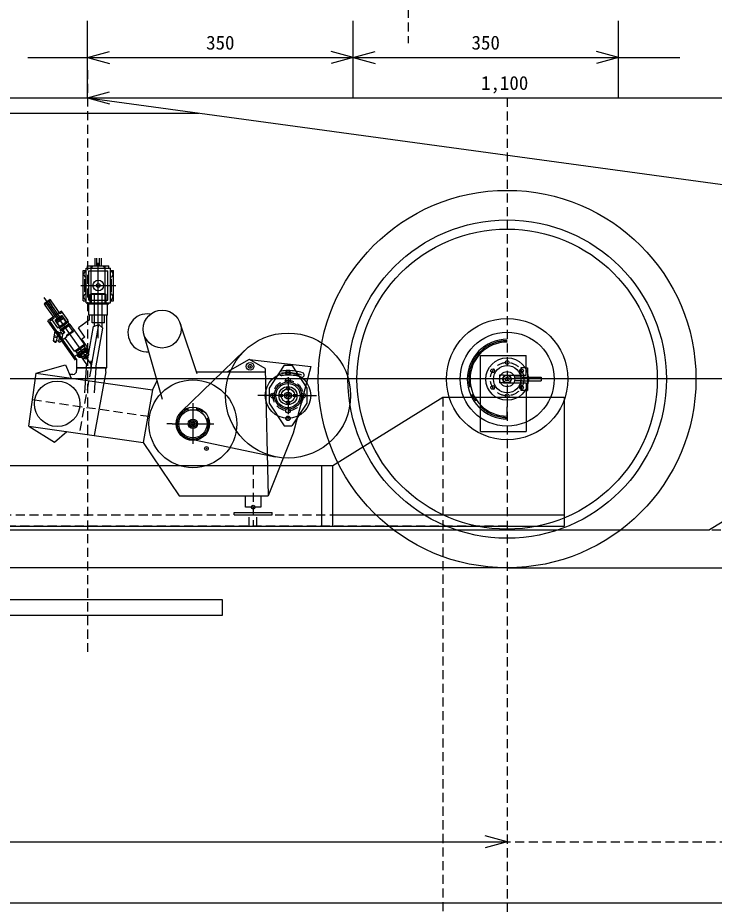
# Model space of a CAD drawing. Units: millimetres, scale not verified. Extents: x -7131 to 2872, y -1658 to 2951.
# Drawn here: x 218 to 1137, y -382 to 790 of the extents above; entities that cross this region are included whole.
import ezdxf
from ezdxf.enums import TextEntityAlignment as Align

# ---------------------------------------------------------------- set-up
doc = ezdxf.new("R2010")
doc.units = ezdxf.units.MM
doc.header["$LTSCALE"] = 10
doc.header["$PDMODE"] = 32
doc.header["$PDSIZE"] = 5
doc.linetypes.add('CHAIN2', pattern=[12, 9, -1, 1, -1])
doc.linetypes.add('DASHED1', pattern=[1.8, 1.2, -0.6])
for name, color, linetype in [('0-0_ふれーむ', 7, 'Continuous'), ('0-1_ふれーむ', 7, 'Continuous'), ('0-3_エンジン', 7, 'Continuous'), ('0-4_車輪', 7, 'Continuous'), ('0-6_駆動系', 7, 'Continuous'), ('0-7_指示線', 4, 'Continuous'), ('0-8_カバー全', 7, 'Continuous'), ('0-A_カバー下', 7, 'Continuous'), ('0-C_ブレーキ', 7, 'Continuous'), ('0-D_寸法線', 4, 'Continuous'), ('0-E_前輪切れ角', 7, 'Continuous'), ('0-F_基準線', 7, 'Continuous')]:
    doc.layers.add(name, color=color, linetype=linetype)
doc.styles.add('ＭＳ ゴシック', font='')
doc.styles.get('ＭＳ ゴシック').set_extended_font_data('MS Gothic')

msp = doc.modelspace()

# ---------------------------------------------------------------- linework, layer by layer
at = {"layer": '0-0_ふれーむ'}
for p, q in [((618.64, 198.99), (618.64, 118.99)), ((633.64, 118.99), (633.64, 198.99)), ((633.64, 133.99), (938.64, 133.99)), ((-786.36, 118.99), (938.64, 118.99))]:
    msp.add_line(p, q, dxfattribs=at)
at = {"layer": '0-0_ふれーむ', "linetype": 'DASHED1'}
msp.add_line((-756.36, 133.99), (633.64, 133.99), dxfattribs=at)
at = {"layer": '0-0_ふれーむ'}
for points in [[(197.64, 198.99), (633.64, 198.99), (778.64, 288.99)], [(778.64, 288.99), (938.64, 288.99), (938.64, 118.99)]]:
    msp.add_lwpolyline(points, dxfattribs=at)
at = {"layer": '0-1_ふれーむ'}
for p, q in [((828.64, 343.99), (888.64, 343.99)), ((828.64, 243.99), (828.64, 343.99)), ((888.64, 332.99), (888.64, 343.99)), ((888.64, 317.99), (888.64, 332.99)), ((858.64, 317.99), (878.64, 317.99)), ((878.64, 317.99), (888.64, 317.99)), ((858.64, 307.99), (853.64, 307.99)), ((888.64, 292.99), (888.64, 243.99)), ((828.64, 243.99), (888.64, 243.99))]:
    msp.add_line(p, q, dxfattribs=at)
for points in [[(858.64, 317.99), (853.64, 317.99), (853.64, 307.99)], [(858.64, 307.99), (878.64, 307.99), (888.64, 307.99), (888.64, 292.99)]]:
    msp.add_lwpolyline(points, dxfattribs=at)
at = {"layer": '0-3_エンジン'}
for p, q in [((320.22, 462.41), (320.22, 472.41)), ((322.72, 462.41), (322.72, 472.41)), ((326.22, 462.41), (326.22, 472.41)), ((328.72, 462.41), (328.72, 472.41)), ((308.47, 459.41), (340.47, 459.41)), ((308.47, 413.41), (308.47, 459.41)), ((310.47, 462.41), (338.47, 462.41)), ((310.47, 459.41), (310.47, 462.41)), ((315.47, 459.41), (317.47, 462.41)), ((333.47, 459.41), (331.47, 462.41)), ((338.46, 459.41), (338.46, 462.41)), ((340.46, 413.41), (340.46, 459.41)), ((304.47, 456.41), (308.47, 456.41)), ((304.47, 416.41), (304.47, 456.41)), ((307.16, 455.41), (304.85, 451.41)), ((304.85, 451.41), (307.16, 447.41)), ((308.47, 455.41), (307.16, 455.41)), ((308.47, 447.41), (307.16, 447.41)), ((311.97, 416.91), (311.97, 455.91)), ((311.97, 455.91), (336.97, 455.91)), ((336.96, 416.91), (336.96, 455.91)), ((340.46, 456.41), (344.47, 456.41)), ((340.46, 455.41), (341.77, 455.41)), ((340.46, 447.41), (341.77, 447.41)), ((341.77, 455.41), (344.08, 451.41)), ((344.08, 451.41), (341.77, 447.41)), ((344.47, 416.41), (344.47, 456.41)), ((306.97, 427.91), (306.97, 444.91)), ((306.97, 444.91), (308.47, 444.91)), ((340.47, 444.91), (341.97, 444.91)), ((341.96, 427.91), (341.96, 444.91)), ((304.85, 421.41), (307.16, 425.41)), ((306.97, 427.91), (308.47, 427.91)), ((308.47, 425.41), (307.16, 425.41)), ((313.97, 424.41), (315.17, 425.41)), ((334.97, 424.41), (313.97, 424.41)), ((313.97, 424.41), (313.97, 412.41)), ((333.77, 425.41), (315.17, 425.41)), ((315.17, 425.41), (315.17, 412.41)), ((319.47, 397.41), (319.47, 425.41)), ((329.47, 397.41), (329.47, 425.41)), ((333.77, 425.41), (334.97, 424.41)), ((333.77, 412.41), (333.77, 425.41)), ((334.97, 412.41), (334.97, 424.41)), ((340.46, 425.41), (341.77, 425.41)), ((340.47, 427.91), (341.97, 427.91)), ((344.08, 421.41), (341.77, 425.41)), ((261.24, 417.92), (253.05, 412.19)), ((253.05, 412.19), (253.62, 411.37)), ((254.44, 411.94), (253.62, 411.37)), ((254.2, 410.55), (255.02, 411.12)), ((254.2, 410.55), (266.24, 393.35)), ((255.02, 411.12), (254.44, 411.94)), ((270.42, 392.61), (255.51, 413.91)), ((273.7, 394.91), (258.78, 416.2)), ((260.99, 416.53), (261.81, 417.11)), ((261.57, 415.71), (260.99, 416.53)), ((261.81, 417.11), (261.24, 417.92)), ((262.39, 416.29), (261.57, 415.71)), ((274.43, 399.08), (262.39, 416.29)), ((304.47, 416.41), (308.47, 416.41)), ((307.16, 417.41), (304.85, 421.41)), ((308.47, 417.41), (307.16, 417.41)), ((308.47, 413.41), (340.47, 413.41)), ((310.47, 412.41), (310.47, 413.41)), ((310.47, 412.41), (338.47, 412.41)), ((311.97, 416.91), (336.97, 416.91)), ((312.17, 397.41), (312.17, 412.41)), ((333.97, 412.41), (314.97, 412.41)), ((336.77, 397.41), (336.77, 412.41)), ((338.46, 412.41), (338.46, 413.41)), ((340.46, 417.41), (341.77, 417.41)), ((340.46, 416.41), (344.47, 416.41)), ((341.77, 417.41), (344.08, 421.41)), ((277.3, 401.09), (274.43, 399.08)), ((284.76, 390.44), (276.15, 402.73)), ((294.33, 338.16), (258.01, 390.02)), ((266.24, 393.35), (260.79, 389.53)), ((295.97, 339.3), (260.79, 389.53)), ((263.37, 391.34), (270.83, 380.69)), ((267.55, 390.6), (276.56, 396.91)), ((273.29, 382.41), (267.55, 390.6)), ((276.15, 396.63), (267.96, 390.89)), ((267.96, 390.89), (268.82, 389.66)), ((277.01, 395.4), (268.82, 389.66)), ((277.3, 394.99), (269.11, 389.25)), ((269.85, 389.77), (269.56, 390.18)), ((269.97, 388.02), (278.16, 393.76)), ((270.09, 387.5), (278.61, 393.46)), ((273.71, 382.34), (270.09, 387.5)), ((270.99, 388.13), (270.71, 388.54)), ((270.83, 380.69), (284.76, 390.44)), ((272.4, 380.2), (284.68, 388.8)), ((284.29, 387.62), (273.64, 380.16)), ((276.15, 396.63), (277.01, 395.4)), ((276.56, 394.47), (276.28, 394.88)), ((276.56, 396.91), (282.3, 388.72)), ((277.71, 392.83), (277.42, 393.24)), ((282.22, 388.3), (278.61, 393.46)), ((312.97, 391), (298.36, 380.78)), ((336.77, 397.41), (312.17, 397.41)), ((312.97, 391), (312.97, 397.41)), ((316.47, 392.41), (316.47, 397.41)), ((316.47, 387.41), (316.47, 392.41)), ((332.47, 387.41), (316.47, 387.41)), ((319.47, 392.41), (319.47, 397.41)), ((319.47, 382.81), (319.47, 392.41)), ((319.47, 382.81), (319.47, 392.41)), ((329.47, 392.41), (329.47, 397.41)), ((329.47, 381.04), (329.47, 392.41)), ((332.47, 392.41), (332.47, 397.41)), ((332.47, 387.41), (332.47, 392.41)), ((335.97, 327.89), (335.97, 397.41)), ((454.92, 320.08), (432.32, 386.99)), ((267.22, 376.25), (264.93, 363.26)), ((271.45, 375.51), (267.22, 376.25)), ((271.45, 375.51), (269.16, 362.51)), ((286.69, 385.94), (274.4, 377.33)), ((274.79, 378.52), (285.44, 385.98)), ((280.25, 374.47), (277.56, 378.32)), ((282.48, 369.56), (291.24, 375.69)), ((283.13, 371.24), (289.43, 375.65)), ((293.08, 376.98), (287.35, 385.18)), ((306.25, 359.04), (293.78, 376.86)), ((306.96, 368.49), (298.36, 380.78)), ((311.59, 345.59), (318.05, 382.25)), ((318.05, 382.25), (325.04, 385)), ((321.47, 327.89), (330.65, 379.98)), ((330.65, 379.98), (325.04, 385)), ((270.03, 367.43), (265.8, 368.18)), ((270.33, 369.11), (266.09, 369.85)), ((271.99, 363.02), (269.34, 363.49)), ((273.94, 374.05), (271.28, 374.52)), ((274.11, 375.04), (271.82, 362.04)), ((276.83, 366.23), (272.69, 366.96)), ((277.12, 367.91), (272.98, 368.64)), ((273.15, 361.81), (276.45, 364.12)), ((275.44, 374.81), (274.11, 375.04)), ((277.75, 371.5), (275.44, 374.81)), ((276.45, 364.12), (277.75, 371.5)), ((278.91, 365.84), (276.82, 366.21)), ((280.25, 374.47), (277.18, 372.32)), ((283.05, 368.74), (278.91, 365.84)), ((292.98, 349.75), (280.79, 367.16)), ((283.05, 368.74), (282.48, 369.56)), ((306.96, 368.49), (302.87, 365.62)), ((310.37, 354.91), (302.87, 365.62)), ((409.19, 285.96), (384.6, 372.13)), ((269.16, 362.51), (264.93, 363.26)), ((267.42, 361.29), (265.42, 363.17)), ((268.41, 361.12), (267.42, 361.29)), ((268.67, 362.6), (268.41, 361.12)), ((273.15, 361.81), (271.82, 362.04)), ((292.98, 349.75), (306.25, 359.04)), ((295.14, 349.37), (305.87, 356.89)), ((296.69, 347.16), (307.42, 354.67)), ((297.09, 346.59), (307.82, 354.1)), ((298.12, 345.11), (308.85, 352.63)), ((298.7, 344.29), (309.43, 351.81)), ((306.25, 359.04), (305.87, 356.89)), ((307.82, 354.1), (305.87, 356.89)), ((308.04, 352.05), (307, 353.53)), ((308.85, 352.63), (309.43, 351.81)), ((295.14, 349.37), (292.98, 349.75)), ((297.09, 346.59), (295.14, 349.37)), ((299.76, 342.6), (297.47, 345.87)), ((298.94, 345.69), (297.91, 347.16)), ((298.7, 344.29), (298.12, 345.11)), ((299.76, 342.6), (301.32, 343.69)), ((301.24, 344.24), (300.38, 345.47)), ((308.61, 349.4), (301.24, 344.24)), ((309.25, 332.36), (301.32, 343.69)), ((302.95, 342.14), (301.4, 344.35)), ((302.79, 342.03), (310.16, 347.19)), ((304.68, 339.33), (302.79, 342.03)), ((312.05, 344.49), (304.68, 339.33)), ((307.75, 350.63), (308.61, 349.4)), ((309.99, 347.08), (308.45, 349.29)), ((311.59, 345.59), (309.1, 349.14)), ((310.16, 347.19), (312.05, 344.49)), ((295.97, 339.3), (295.97, 327.89)), ((308.47, 327.89), (309.25, 332.36)), ((308.47, 327.89), (309.25, 332.36)), ((523.64, 338.99), (494.73, 322.61)), ((544.56, 327.04), (523.94, 338.81)), ((569.7, 331.24), (549.7, 301.24)), ((569.7, 331.24), (579.7, 331.24)), ((579.7, 331.24), (599.7, 301.24)), ((290.97, 319.27), (286.71, 319.27)), ((295.97, 327.89), (295.97, 324.27)), ((333.97, 327.89), (295.97, 327.89)), ((295.97, 327.89), (335.97, 327.89)), ((308.47, 327.89), (306.2, 295.03)), ((321.47, 327.89), (319.2, 295.03)), ((334.31, 322.45), (319.25, 238.54)), ((333.97, 327.89), (333.97, 324.27)), ((454.07, 322.61), (544.67, 322.61)), ((544.56, 327.04), (548.64, 158.99)), ((396.14, 298.99), (402.1, 310.79)), ((549.7, 301.24), (549.7, 281.24)), ((599.7, 301.24), (599.7, 281.24)), ((549.7, 281.24), (569.7, 251.24)), ((599.7, 281.24), (579.7, 251.24)), ((232.69, 250.91), (383.64, 229.35)), ((421.74, 253.99), (415.05, 253.99)), ((581.63, 241.66), (548.64, 158.99)), ((383.64, 229.35), (431.14, 158.99)), ((431.14, 158.99), (548.64, 158.99)), ((503.64, 136.99), (553.64, 136.99)), ((503.64, 133.99), (503.64, 136.99)), ((503.64, 133.99), (553.64, 133.99)), ((553.64, 133.99), (553.64, 136.99))]:
    msp.add_line(p, q, dxfattribs=at)
at = {"layer": '0-3_エンジン', "color": 2}
for p, q in [((315.17, 412.41), (315.17, 462.41)), ((333.77, 412.41), (333.77, 462.41)), ((313.97, 412.41), (313.97, 424.41)), ((334.97, 412.41), (334.97, 424.41)), ((314.97, 332.48), (253.33, 420.5)), ((255.79, 413.5), (255.1, 413.62)), ((255.1, 413.62), (259.69, 407.07)), ((259.07, 415.79), (255.79, 413.5)), ((259.19, 416.49), (259.07, 415.79)), ((263.78, 409.94), (259.19, 416.49)), ((324.47, 367.08), (324.47, 412.41)), ((259.69, 407.07), (260.38, 406.95)), ((260.38, 406.95), (263.66, 409.24)), ((263.66, 409.24), (263.78, 409.94)), ((314.97, 327.89), (325.04, 385)), ((314.97, 327.89), (314.97, 337.24))]:
    msp.add_line(p, q, dxfattribs=at)
at = {"layer": '0-3_エンジン', "color": 2, "linetype": 'CHAIN2'}
for p, q in [((324.47, 408.41), (324.47, 466.41)), ((301.47, 436.41), (347.47, 436.41))]:
    msp.add_line(p, q, dxfattribs=at)
at = {"layer": '0-3_エンジン', "linetype": 'DASHED1'}
for p, q in [((314.97, 327.89), (299.56, 242.08)), ((237.69, 285.91), (391.14, 263.99)), ((523.64, 118.99), (523.64, 136.99)), ((533.64, 118.99), (533.64, 136.99))]:
    msp.add_line(p, q, dxfattribs=at)
at = {"layer": '0-3_エンジン', "color": 3}
for q in [(535.06, 291.24), (612.17, 291.24)]:
    msp.add_line((574.7, 291.24), q, dxfattribs=at)
at = {"layer": '0-3_エンジン', "linetype": 'CHAIN2'}
msp.add_line((421.74, 253.99), (476.74, 253.99), dxfattribs=at)
at = {"layer": '0-3_エンジン'}
for points in [[(276.15, 402.73), (273.29, 400.72), (258.01, 390.02)], [(272.4, 380.2), (271.82, 381.02), (284.11, 389.62), (284.68, 388.8), (284.29, 387.62), (285.44, 385.98), (286.69, 385.94), (287.26, 385.12), (274.98, 376.51), (274.4, 377.33), (274.79, 378.52), (273.64, 380.16), (272.42, 380.17)], [(279.44, 373.9), (276.74, 377.75), (287.35, 385.18)], [(293.08, 376.98), (291.24, 375.69), (285.5, 383.88)], [(309.1, 349.14), (310.66, 350.23), (308.36, 353.5), (310.37, 354.91)], [(293.37, 343.01), (294.9, 344.08), (297.47, 345.87)], [(242.69, 320.91), (281.15, 331.91), (288.88, 314.31)], [(523.94, 338.81), (604.72, 329.81), (581.63, 241.66)], [(232.69, 250.91), (242.69, 320.91), (396.14, 298.99), (383.64, 229.35)], [(232.69, 250.91), (266.57, 229.63), (282.87, 243.74)], [(569.7, 251.24), (577.55, 251.24), (579.7, 251.24)]]:
    msp.add_lwpolyline(points, dxfattribs=at)
at = {"layer": '0-3_エンジン', "linetype": 'DASHED1'}
msp.add_lwpolyline([(528.64, 198.99), (528.64, 121.79), (528.64, 118.99)], dxfattribs=at)
at = {"layer": '0-3_エンジン'}
msp.add_lwpolyline([(518.64, 158.99), (538.64, 158.99), (538.64, 143.99), (518.64, 143.99)], close=True, dxfattribs=at)
for centre, radius in [((324.47, 436.41), 7), ((408.64, 378.99), 25), ((300.01, 343.99), 1), ((309.26, 350.47), 1), ((524.72, 329.81), 5), ((574.7, 291.24), 30), ((574.7, 321.24), 3), ((270.3, 280.47), 30), ((574.7, 311.24), 3), ((554.7, 291.24), 3), ((574.7, 291.24), 12), ((565.7, 291.24), 2), ((574.7, 291.24), 9), ((574.7, 300.24), 2), ((583.7, 291.24), 2), ((594.7, 291.24), 3), ((574.7, 282.24), 2), ((574.7, 271.24), 3), ((449.24, 253.99), 6.25), ((574.7, 261.24), 3)]:
    msp.add_circle(centre, radius, dxfattribs=at)
at = {"layer": '0-3_エンジン', "color": 3}
for centre, radius in [((449.24, 253.99), 58), ((574.7, 291.24), 16)]:
    msp.add_circle(centre, radius, dxfattribs=at)
at = {"layer": '0-3_エンジン', "linetype": 'DASHED1'}
msp.add_circle((574.7, 291.24), 20, dxfattribs=at)
at = {"layer": '0-3_エンジン'}
for centre, radius, start, end in [((388.64, 373.99), 25, 79.68617, 275.80293), ((269.54, 388.64), 0.75, 125, 305), ((277.73, 394.37), 0.75, 305, 125), ((290.4, 373.04), 2.78, 72.38998, 110.22989), ((293.37, 376.57), 0.5, 35, 125), ((285.25, 369.44), 2.78, 139.77011, 177.61002), ((290.97, 324.27), 5, 270, 0), ((338.97, 324.27), 5, 180, 201.35701), ((566.22, 320.64), 3, 98.12262, 278.12262), ((574.7, 261.24), 63, 90, 98.12262), ((574.7, 261.24), 60, 90, 98.12262), ((574.7, 261.24), 57, 90, 98.12262), ((574.7, 261.24), 63, 72.20398, 90), ((574.7, 261.24), 60, 72.20398, 90), ((574.7, 261.24), 57, 72.20398, 90), ((593.04, 318.37), 3, 252.20398, 72.20398)]:
    msp.add_arc(centre, radius, start, end, dxfattribs=at)
for p in [(324.47, 436.41), (309.26, 350.47), (300.01, 343.99), (308.36, 341.91), (524.72, 329.81), (574.7, 321.24), (574.7, 261.24), (449.24, 253.99), (467.09, 221.49), (528.64, 143.99)]:
    msp.add_point(p, dxfattribs=at)
at = {"layer": '0-4_車輪'}
for p, q in [((888.64, 327.99), (890.64, 327.99)), ((890.64, 327.99), (890.64, 297.99)), ((883.64, 315.49), (873.32, 315.49)), ((883.64, 310.49), (873.32, 310.49)), ((883.64, 315.49), (908.64, 315.49)), ((883.64, 310.49), (908.64, 310.49)), ((908.64, 315.49), (908.64, 310.49)), ((888.64, 297.99), (890.64, 297.99))]:
    msp.add_line(p, q, dxfattribs=at)
at = {"layer": '0-4_車輪', "color": 4, "linetype": 'DASHED1'}
msp.add_line((863.64, 264.19), (863.64, 281.24), dxfattribs=at)
at = {"layer": '0-4_車輪'}
for points in [[(888.64, 327.99), (881.64, 327.99), (881.64, 297.99)], [(888.64, 297.99), (887.62, 297.99), (881.64, 297.99)]]:
    msp.add_lwpolyline(points, dxfattribs=at)
for radius in [249, 210, 198, 10, 5]:
    msp.add_circle((863.64, 312.99), radius, dxfattribs=at)
msp.add_point((863.64, 312.99), dxfattribs=at)
at = {"layer": '0-6_駆動系', "color": 2}
for p, q in [((433.94, 269.8), (517.32, 350.51)), ((445.07, 234.13), (557.77, 210.49))]:
    msp.add_line(p, q, dxfattribs=at)
at = {"layer": '0-6_駆動系', "linetype": 'CHAIN2'}
for p, q in [((574.7, 315.58), (574.7, 266.89)), ((449.24, 281.12), (449.24, 227.76)), ((423.85, 253.99), (475.86, 253.99))]:
    msp.add_line(p, q, dxfattribs=at)
at = {"layer": '0-6_駆動系'}
for centre, radius in [((574.7, 291.24), 82.5), ((863.64, 312.99), 5.5), ((574.7, 291.24), 18), ((574.7, 291.24), 4.5), ((449.24, 253.99), 22), ((449.24, 253.99), 18.64), ((449.24, 253.99), 4.5)]:
    msp.add_circle(centre, radius, dxfattribs=at)
at = {"layer": '0-6_駆動系', "linetype": 'CHAIN2'}
msp.add_circle((449.24, 253.99), 20.3, dxfattribs=at)
at = {"layer": '0-6_駆動系'}
for radius in [52.5, 48.91]:
    msp.add_arc((863.64, 312.99), radius, 90, 270, dxfattribs=at)
at = {"layer": '0-6_駆動系', "linetype": 'CHAIN2'}
msp.add_arc((863.64, 312.99), 50.56, 90, 270, dxfattribs=at)
at = {"layer": '0-6_駆動系'}
msp.add_point((574.7, 291.24), dxfattribs=at)
at = {"layer": '0-7_指示線', "linetype": 'DASHED1'}
msp.add_line((778.64, 288.99), (778.64, -1398.52), dxfattribs=at)
at = {"layer": '0-8_カバー全', "color": 3}
msp.add_line((310.44, 683.99), (310.44, 785.84), dxfattribs=at)
at = {"layer": '0-8_カバー全', "color": 2}
msp.add_line((660.44, 683.99), (660.44, 785.84), dxfattribs=at)
at = {"layer": '0-8_カバー全', "color": 6}
msp.add_line((1010.44, 683.99), (1010.44, 785.84), dxfattribs=at)
at = {"layer": '0-8_カバー全'}
for p, q in [((10.44, 683.99), (310.44, 683.99)), ((310.44, 683.99), (1310.44, 547.63)), ((-59.93, 663.99), (457.1, 663.99)), ((1390.44, 273.99), (1130.44, 113.99)), ((-915.36, 113.99), (938.64, 113.99)), ((938.64, 113.99), (1130.44, 113.99))]:
    msp.add_line(p, q, dxfattribs=at)
at = {"layer": '0-8_カバー全', "color": 5}
for p, q in [((-915.36, 313.99), (938.64, 313.99)), ((863.64, 313.99), (2015.64, 313.99))]:
    msp.add_line(p, q, dxfattribs=at)
at = {"layer": '0-A_カバー下'}
msp.add_line((-636.36, -297.46), (863.64, -297.46), dxfattribs=at)
msp.add_lwpolyline([(-915.36, 113.99), (938.64, 113.99), (1090.44, 113.99)], dxfattribs=at)
at = {"layer": '0-C_ブレーキ'}
for centre, radius in [((863.64, 312.99), 80), ((863.64, 312.99), 62), ((863.64, 312.99), 28), ((863.64, 312.99), 18), ((863.64, 334.99), 2.5), ((844.58, 323.99), 2.5), ((882.69, 323.99), 2.5), ((844.58, 301.99), 2.5), ((863.64, 290.99), 2.5), ((882.69, 301.99), 2.5)]:
    msp.add_circle(centre, radius, dxfattribs=at)
at = {"layer": '0-C_ブレーキ', "linetype": 'DASHED1'}
msp.add_circle((863.64, 312.99), 22, dxfattribs=at)
at = {"layer": '0-C_ブレーキ'}
for p in [(863.64, 334.99), (844.58, 323.99), (882.69, 323.99), (844.58, 301.99), (863.64, 290.99), (882.69, 301.99)]:
    msp.add_point(p, dxfattribs=at)
at = {"layer": '0-D_寸法線'}
for p, q in [((310.44, 737.19), (339.41, 744.95)), ((660.44, 737.19), (631.46, 744.95)), ((660.44, 737.19), (689.41, 744.95)), ((1010.44, 737.19), (981.46, 744.95)), ((310.44, 737.19), (660.44, 737.19)), ((310.44, 737.19), (339.41, 729.43)), ((660.44, 737.19), (631.46, 729.43)), ((660.44, 737.19), (1010.44, 737.19)), ((660.44, 737.19), (689.41, 729.43)), ((1010.44, 737.19), (981.46, 729.43)), ((310.44, 683.99), (339.41, 691.75)), ((310.44, 683.99), (1410.44, 683.99)), ((310.44, 683.99), (339.41, 676.22)), ((863.64, -297.46), (834.66, -289.7)), ((863.64, -297.46), (834.66, -305.23)), ((-1389.56, -378.12), (1410.44, -378.12))]:
    msp.add_line(p, q, dxfattribs=at)
at = {"layer": '0-D_寸法線', "color": 7}
msp.add_line((231.42, 737.19), (1091.19, 737.19), dxfattribs=at)
at = {"layer": '0-D_寸法線', "linetype": 'DASHED1'}
for p, q in [((-786.36, 683.99), (1977.84, 683.99)), ((863.64, 683.99), (863.64, -1420.72)), ((863.64, 118.99), (-915.36, 118.99)), ((863.64, 113.99), (2015.64, 113.99)), ((-1087.74, -297.46), (1194.29, -297.46)), ((-142.36, -378.12), (1582.27, -378.12))]:
    msp.add_line(p, q, dxfattribs=at)
at = {"layer": '0-E_前輪切れ角', "color": 6}
msp.add_lwpolyline([(-371.83, 1.63), (488.17, 1.63), (488.17, 21.63), (-371.83, 21.63)], close=True, dxfattribs=at)
at = {"layer": '0-F_基準線', "color": 4, "linetype": 'DASHED1'}
for p, q in [((733.15, 1503.51), (733.15, 756.23)), ((310.44, 720.53), (310.44, -46.61))]:
    msp.add_line(p, q, dxfattribs=at)
at = {"layer": '0-F_基準線'}
for q in [(-2073.36, 63.99), (2059.28, 63.99)]:
    msp.add_line((863.64, 63.99), q, dxfattribs=at)

# ---------------------------------------------------------------- texts
at = {"layer": '0-D_寸法線', "style": 'ＭＳ ゴシック'}
for s, p in [('350', (466.69, 742.19)), ('350', (816.69, 742.19)), ('1,100', (829.19, 688.99))]:
    msp.add_text(s, height=18.33, dxfattribs=at).set_placement(p, align=Align.BOTTOM_LEFT)

doc.saveas('drawing.dxf')
